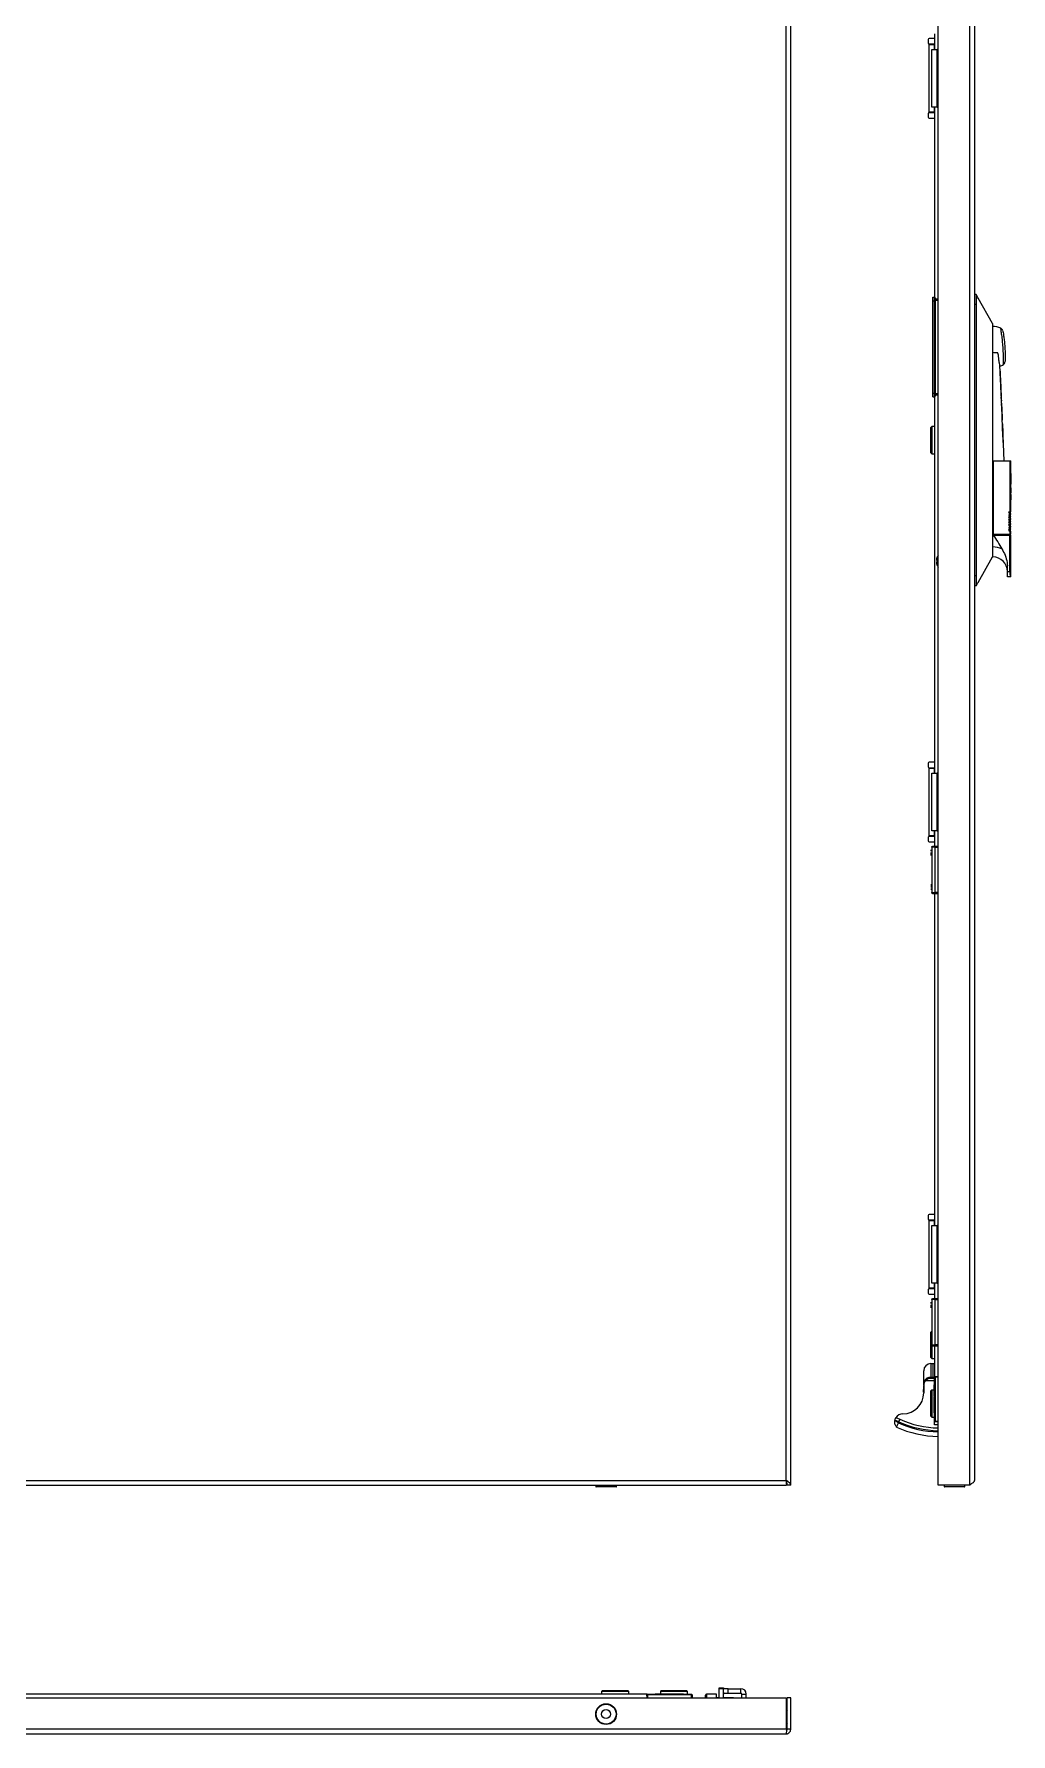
# Model space of a CAD drawing. Header units: millimetres. Extents: x -542 to 1728, y -422 to 1043.
# Drawn here: x -2 to 537, y -401 to 538 of the extents above; entities that cross this region are included whole.
import ezdxf

# ---------------------------------------------------------------- set-up
doc = ezdxf.new("R2010")
doc.units = ezdxf.units.MM

msp = doc.modelspace()

# ---------------------------------------------------------------- linework, layer by layer
at = {"color": 8, "linetype": 'Continuous', "lineweight": 18}
for p, q in [((413.19, -261.27), (413.19, 888.53)), ((514.67, -263.87), (514.67, 891.13)), ((495.22, 532.33), (495.22, 532.63)), ((495.22, 529.63), (495.22, 532.33)), ((496.77, 497.63), (496.77, 529.63)), ((495.22, 494.93), (495.22, 497.63)), ((495.22, 494.63), (495.22, 494.93)), ((494.37, 390.63), (495.27, 390.63)), ((495.27, 390.63), (495.27, 392.63)), ((495.27, 390.63), (495.67, 390.63)), ((495.27, 339.63), (495.27, 390.63)), ((497.27, 390.83), (495.67, 390.83)), ((518.27, 388.63), (517.27, 388.63)), ((494.37, 339.63), (495.27, 339.63)), ((495.27, 337.63), (495.27, 339.63)), ((495.27, 339.63), (495.67, 339.63)), ((495.67, 339.43), (497.27, 339.43)), ((532.46, 329.6), (532.45, 329.6)), ((532.5, 328.63), (532.49, 328.63)), ((527.48, 302.13), (527.48, 261.63)), ((536.83, 274.13), (537.48, 274.13)), ((527.48, 254.6), (527.27, 254.6)), ((527.48, 249.13), (527.48, 254.6)), ((518.27, 238.63), (517.27, 238.63)), ((535.48, 241.13), (536.83, 241.13)), ((495.22, 132.33), (495.22, 132.63)), ((495.22, 129.63), (495.22, 132.33)), ((496.77, 97.63), (496.77, 129.63)), ((495.22, 94.93), (495.22, 97.63)), ((495.22, 94.63), (495.22, 94.93)), ((495.67, 63.63), (495.67, 88.63)), ((495.67, 88.63), (497.27, 88.63)), ((497.27, 63.63), (495.67, 63.63)), ((495.22, -117.67), (495.22, -117.37)), ((495.22, -120.37), (495.22, -117.67)), ((496.77, -152.37), (496.77, -120.37)), ((495.22, -155.07), (495.22, -152.37)), ((495.22, -155.37), (495.22, -155.07)), ((495.67, -186.37), (495.67, -161.37)), ((495.67, -161.37), (497.27, -161.37)), ((497.27, -186.37), (495.67, -186.37)), ((493.3, -204.22), (493.3, -196.72)), ((494.26, -196.72), (494.26, -204.22)), ((489.27, -200.72), (489.27, -200.72)), ((495.27, -206.22), (490.15, -206.22)), ((493.27, -204.72), (493.27, -204.22)), ((493.27, -204.22), (493.3, -204.22)), ((493.3, -204.72), (493.3, -204.22)), ((493.3, -204.22), (494.26, -204.22)), ((494.26, -204.22), (495.27, -204.22)), ((495.27, -204.17), (495.57, -204.17)), ((495.57, -203.87), (495.57, -204.17)), ((497.27, -204.17), (495.57, -204.17)), ((495.57, -204.17), (495.57, -228.57)), ((495.07, -222.78), (495.27, -222.78)), ((473.94, -226.62), (476.14, -227.53)), ((495.27, -228.57), (495.57, -228.57)), ((495.57, -228.57), (497.27, -228.57)), ((495.57, -228.57), (495.57, -228.87)), ((-375.61, -261.27), (413.19, -261.27)), ((308.04, -264.62), (319.54, -264.62)), ((500.52, -264.62), (512.02, -264.62)), ((336.59, -379.76), (336.29, -379.76)), ((336.59, -379.76), (336.59, -379.46)), ((336.59, -379.76), (336.59, -381.46)), ((360.99, -379.76), (336.59, -379.76)), ((345.42, -379.26), (345.42, -379.46)), ((360.99, -379.46), (360.99, -379.76)), ((360.99, -381.46), (360.99, -379.76)), ((361.29, -379.76), (360.99, -379.76)), ((369.34, -379.41), (369.34, -381.46)), ((374.99, -381.41), (374.99, -381.46)), ((378.74, -376.41), (376.24, -376.41)), ((388.24, -378.91), (388.24, -376.41)), ((388.74, -379.41), (391.24, -379.41)), ((413.49, -398.86), (-375.91, -398.86))]:
    msp.add_line(p, q, dxfattribs=at)
at = {"color": 7, "linetype": 'Continuous', "lineweight": 25}
for p, q in [((415.79, -263.87), (415.79, 891.13)), ((497.27, -263.87), (497.27, 891.13)), ((517.27, 888.53), (517.27, 391.12)), ((495.27, 535.63), (492.22, 535.63)), ((495.27, 538.13), (495.27, 529.63)), ((491.72, 535.13), (491.72, 533.13)), ((492.22, 532.63), (495.27, 532.63)), ((492.22, 532.63), (492.22, 532.33)), ((492.22, 494.93), (492.22, 532.33)), ((492.22, 532.33), (495.22, 532.33)), ((493.77, 497.63), (493.77, 529.63)), ((493.77, 529.63), (496.77, 529.63)), ((494.72, 532.63), (494.72, 532.33)), ((495.22, 532.33), (495.27, 532.33)), ((497.27, 529.63), (496.77, 529.63)), ((491.72, 494.13), (491.72, 492.13)), ((495.22, 494.93), (492.22, 494.93)), ((492.22, 494.93), (492.22, 494.63)), ((495.27, 494.63), (492.22, 494.63)), ((492.22, 491.63), (495.27, 491.63)), ((496.77, 497.63), (493.77, 497.63)), ((494.72, 494.93), (494.72, 494.63)), ((495.27, 494.93), (495.22, 494.93)), ((495.27, 497.63), (495.27, 392.63)), ((496.77, 497.63), (497.27, 497.63)), ((494.37, 390.63), (494.37, 392.63)), ((494.37, 392.63), (495.27, 392.63)), ((494.37, 339.63), (494.37, 390.63)), ((495.67, 392.23), (495.67, 390.63)), ((495.67, 391.83), (497.27, 391.83)), ((495.67, 390.63), (495.67, 339.63)), ((518.27, 394.13), (517.27, 394.13)), ((517.27, 391.12), (517.27, 388.63)), ((517.27, 388.63), (517.27, 238.63)), ((518.27, 388.63), (518.27, 238.63)), ((527.27, 378.13), (519.35, 392.21)), ((527.27, 378.13), (527.27, 372.66)), ((527.27, 372.66), (527.27, 365.13)), ((527.27, 365.13), (527.27, 262.13)), ((534.21, 357.06), (534.22, 357.25)), ((531.79, 345.45), (531.39, 354.64)), ((531.51, 351.42), (531.46, 351.8)), ((531.52, 351.42), (531.47, 351.8)), ((531.47, 351.8), (531.59, 348.64)), ((531.52, 351.13), (531.51, 351.42)), ((531.52, 351.42), (531.51, 351.42)), ((531.53, 351.13), (531.52, 351.42)), ((531.53, 351.13), (531.52, 351.13)), ((494.37, 337.63), (494.37, 339.63)), ((495.67, 339.63), (495.67, 338.03)), ((497.27, 338.43), (495.67, 338.43)), ((531.88, 343.36), (531.78, 345.45)), ((531.79, 345.44), (531.78, 345.44)), ((532.06, 339.46), (531.83, 343.25)), ((532.04, 339.85), (531.9, 342.95)), ((531.9, 341.56), (532.14, 337.57)), ((532.03, 339.85), (532.06, 339.46)), ((532.1, 338.2), (532.05, 339.46)), ((532.06, 339.46), (532.05, 339.46)), ((494.37, 337.63), (495.27, 337.63)), ((495.27, 337.63), (495.27, 129.63)), ((532.08, 337.57), (532.07, 337.57)), ((532.14, 337.57), (532.08, 337.57)), ((532.23, 335.34), (532.13, 337.57)), ((532.17, 335.34), (532.17, 335.35)), ((532.17, 335.34), (532.17, 335.34)), ((532.29, 334.08), (532.24, 335.35)), ((532.28, 334.07), (532.28, 334.08)), ((532.39, 331.62), (532.3, 333.76)), ((532.4, 331.62), (532.39, 331.62)), ((532.6, 327.07), (532.4, 331.65)), ((532.45, 329.6), (532.49, 328.63)), ((532.46, 329.6), (532.5, 328.63)), ((493.77, 321.13), (493.27, 320.63)), ((493.27, 313.63), (493.27, 320.63)), ((495.27, 321.13), (493.77, 321.13)), ((493.77, 321.13), (493.77, 313.63)), ((532.57, 327.07), (532.56, 327.07)), ((532.69, 324.71), (532.59, 327.08)), ((532.64, 324.71), (532.64, 324.71)), ((532.81, 322.24), (532.7, 324.71)), ((532.76, 323), (532.77, 323)), ((532.77, 323), (532.78, 323)), ((532.8, 322.48), (532.79, 322.62)), ((532.82, 322.08), (532.8, 322.36)), ((532.84, 320.77), (532.82, 320.77)), ((532.85, 320.77), (532.83, 320.77)), ((532.89, 320.31), (532.84, 321.55)), ((532.87, 319.98), (532.84, 320.77)), ((532.88, 319.98), (532.85, 320.77)), ((532.86, 319.98), (532.85, 319.98)), ((532.86, 319.98), (532.88, 319.98)), ((532.87, 320.8), (532.92, 319.7)), ((532.91, 320), (532.89, 320.31)), ((532.95, 319.1), (532.91, 319.89)), ((493.27, 306.63), (493.27, 313.63)), ((493.77, 313.63), (493.77, 306.13)), ((533, 317.86), (532.95, 319.1)), ((533.04, 317.06), (533.02, 317.33)), ((533.05, 316.81), (533.04, 316.94)), ((533.18, 313.74), (533.06, 316.41)), ((533.06, 316.34), (533.06, 316.34)), ((533.07, 316.34), (533.07, 316.34)), ((533.18, 312.28), (533.12, 313.72)), ((533.14, 313.74), (533.13, 313.74)), ((533.26, 311.63), (533.17, 313.74)), ((533.69, 302.13), (533.27, 311.63)), ((493.27, 306.63), (493.77, 306.13)), ((493.77, 306.13), (495.27, 306.13)), ((527.27, 302.13), (527.48, 302.13)), ((527.48, 302.13), (527.72, 302.13)), ((527.72, 302.13), (527.72, 261.63)), ((527.72, 302.13), (536.83, 302.13)), ((536.83, 302.13), (536.83, 274.13)), ((536.83, 302.13), (537.48, 302.13)), ((537.48, 297.13), (537.48, 302.13)), ((537.23, 297.13), (537.48, 297.13)), ((537.23, 297.13), (537.23, 287.37)), ((537.35, 295.17), (537.35, 289.32)), ((537.36, 295.17), (537.35, 295.17)), ((537.36, 295.17), (537.36, 289.32)), ((537.36, 295.17), (537.48, 295.17)), ((537.48, 294.2), (537.41, 294.2)), ((537.41, 294.2), (537.41, 289.32)), ((537.46, 292.25), (537.46, 289.32)), ((537.47, 292.25), (537.46, 292.25)), ((537.47, 295.17), (537.47, 297.13)), ((537.47, 292.25), (537.47, 294.2)), ((537.47, 292.25), (537.47, 289.32)), ((537.47, 292.25), (537.48, 292.25)), ((537.48, 294.2), (537.48, 295.17)), ((537.48, 289.32), (537.48, 292.25)), ((537.41, 287.37), (537.23, 287.37)), ((537.37, 283.56), (537.23, 283.56)), ((537.23, 283.56), (537.23, 280.59)), ((537.29, 283.07), (537.29, 282.27)), ((537.3, 283.07), (537.29, 283.07)), ((537.3, 282.27), (537.29, 282.27)), ((537.3, 283.07), (537.3, 282.27)), ((537.3, 283.07), (537.36, 283.07)), ((537.36, 282.27), (537.3, 282.27)), ((537.36, 289.32), (537.35, 289.32)), ((537.41, 289.32), (537.36, 289.32)), ((537.4, 282.03), (537.39, 282.03)), ((537.41, 287.37), (537.41, 284.44)), ((537.48, 284.44), (537.41, 284.44)), ((537.43, 282.73), (537.42, 282.73)), ((537.47, 283.56), (537.44, 280.59)), ((537.47, 289.32), (537.46, 289.32)), ((537.46, 287.37), (537.46, 286.39)), ((537.47, 287.37), (537.46, 287.37)), ((537.47, 286.39), (537.46, 286.39)), ((537.46, 281.7), (537.47, 282.97)), ((537.47, 287.37), (537.47, 289.32)), ((537.48, 289.32), (537.47, 289.32)), ((537.47, 287.37), (537.47, 286.39)), ((537.47, 287.37), (537.48, 287.37)), ((537.47, 284.44), (537.47, 286.39)), ((537.48, 286.39), (537.47, 286.39)), ((537.48, 283.56), (537.47, 283.56)), ((537.48, 282.97), (537.47, 282.97)), ((537.47, 281.7), (537.48, 282.97)), ((537.47, 281.2), (537.47, 282.02)), ((537.48, 286.39), (537.48, 287.37)), ((537.48, 283.56), (537.48, 284.44)), ((537.48, 282.94), (537.48, 283.56)), ((537.48, 282.97), (537.48, 281.7)), ((536.29, 274.03), (536.72, 274.03)), ((536.29, 272.63), (536.72, 272.63)), ((537.38, 274.03), (536.72, 274.03)), ((537.38, 272.63), (536.72, 272.63)), ((537.48, 272.73), (536.83, 272.73)), ((537.48, 272.73), (536.98, 274.03)), ((537.48, 271.33), (536.98, 272.63)), ((537.23, 280.59), (537.3, 280.59)), ((537.29, 281.77), (537.29, 280.59)), ((537.3, 281.77), (537.29, 281.77)), ((537.3, 281.77), (537.3, 280.59)), ((537.3, 281.77), (537.35, 281.77)), ((537.38, 280.59), (537.4, 280.59)), ((537.39, 280.59), (537.43, 280.59)), ((537.43, 281.39), (537.42, 281.39)), ((537.42, 281.03), (537.42, 281.02)), ((537.43, 281.03), (537.42, 281.03)), ((537.43, 281.02), (537.42, 281.02)), ((537.42, 280.69), (537.42, 280.59)), ((537.43, 280.69), (537.42, 280.69)), ((537.43, 281.03), (537.43, 281.02)), ((537.43, 280.69), (537.43, 280.59)), ((537.44, 280.59), (537.47, 280.59)), ((537.47, 281.7), (537.46, 281.7)), ((537.46, 280.59), (537.46, 281.2)), ((537.47, 281.2), (537.46, 281.2)), ((537.47, 281.7), (537.48, 281.7)), ((537.47, 281.2), (537.48, 281.2)), ((537.47, 280.59), (537.47, 281.2)), ((537.48, 274.13), (537.48, 281.2)), ((536.29, 271.23), (536.72, 271.23)), ((536.29, 269.83), (536.72, 269.83)), ((536.29, 268.43), (536.72, 268.43)), ((536.29, 267.03), (536.72, 267.03)), ((536.29, 265.63), (536.72, 265.63)), ((536.29, 264.23), (536.72, 264.23)), ((537.38, 271.23), (536.72, 271.23)), ((537.38, 269.83), (536.72, 269.83)), ((537.38, 268.43), (536.72, 268.43)), ((537.38, 267.03), (536.72, 267.03)), ((537.38, 265.63), (536.72, 265.63)), ((537.38, 264.23), (536.72, 264.23)), ((537.48, 271.33), (536.83, 271.33)), ((537.48, 269.93), (536.83, 269.93)), ((537.48, 268.53), (536.83, 268.53)), ((537.48, 267.13), (536.83, 267.13)), ((537.48, 265.73), (536.83, 265.73)), ((537.48, 264.33), (536.83, 264.33)), ((537.48, 269.93), (536.98, 271.23)), ((537.48, 268.53), (536.98, 269.83)), ((537.48, 267.13), (536.98, 268.43)), ((537.48, 265.73), (536.98, 267.03)), ((537.48, 264.33), (536.98, 265.63)), ((537.48, 262.93), (536.98, 264.23)), ((527.27, 262.13), (527.27, 261.13)), ((527.27, 261.63), (527.48, 261.63)), ((527.48, 261.13), (527.27, 261.13)), ((527.27, 254.6), (527.27, 249.13)), ((527.48, 261.63), (527.72, 261.63)), ((527.48, 261.13), (527.72, 261.13)), ((527.72, 261.63), (536.83, 261.63)), ((527.72, 261.13), (536.83, 261.13)), ((535.48, 261.13), (535.46, 261.63)), ((537.48, 262.93), (536.83, 262.93)), ((536.83, 262.92), (536.83, 261.63)), ((536.83, 261.63), (537.48, 261.63)), ((536.83, 241.13), (536.83, 261.13)), ((536.83, 261.13), (537.48, 261.13)), ((537.48, 261.63), (537.48, 262.93)), ((537.48, 238.13), (537.48, 261.13)), ((496.25, 247.41), (496.56, 247.32)), ((496.56, 246.23), (496.25, 246.15)), ((496.56, 248.77), (496.56, 248.7)), ((496.56, 247.32), (496.56, 246.23)), ((496.56, 244.86), (496.56, 244.78)), ((519.35, 235.04), (527.27, 249.13)), ((527.27, 249.13), (527.48, 249.13)), ((517.27, 238.63), (517.27, 236.13)), ((517.27, 236.13), (517.27, -261.27)), ((535.48, 241.13), (535.48, 244.21)), ((537.2, 238.13), (535.48, 238.13)), ((537.48, 238.13), (537.2, 238.13)), ((518.27, 233.13), (517.27, 233.13)), ((491.72, 135.13), (491.72, 133.13)), ((495.27, 135.63), (492.22, 135.63)), ((492.22, 132.63), (495.27, 132.63)), ((492.22, 132.63), (492.22, 132.33)), ((492.22, 94.93), (492.22, 132.33)), ((492.22, 132.33), (495.22, 132.33)), ((494.72, 132.63), (494.72, 132.33)), ((495.22, 132.33), (495.27, 132.33)), ((493.77, 129.63), (496.77, 129.63)), ((493.77, 97.63), (493.77, 129.63)), ((497.27, 129.63), (496.77, 129.63)), ((491.72, 94.13), (491.72, 92.13)), ((495.22, 94.93), (492.22, 94.93)), ((492.22, 94.93), (492.22, 94.63)), ((495.27, 94.63), (492.22, 94.63)), ((496.77, 97.63), (493.77, 97.63)), ((494.72, 94.93), (494.72, 94.63)), ((495.27, 94.93), (495.22, 94.93)), ((495.27, 97.63), (495.27, 89.13)), ((496.77, 97.63), (497.27, 97.63)), ((492.22, 91.63), (495.27, 91.63)), ((493.67, 88.63), (493.67, 63.63)), ((497.27, 89.13), (495.67, 89.13)), ((495.27, 63.13), (495.27, -120.37)), ((495.67, 63.13), (497.27, 63.13)), ((491.72, -114.87), (491.72, -116.87)), ((495.27, -114.37), (492.22, -114.37)), ((492.22, -117.37), (495.27, -117.37)), ((492.22, -117.37), (492.22, -117.67)), ((492.22, -155.07), (492.22, -117.67)), ((492.22, -117.67), (495.22, -117.67)), ((493.77, -120.37), (496.77, -120.37)), ((493.77, -152.37), (493.77, -120.37)), ((494.72, -117.37), (494.72, -117.67)), ((495.22, -117.67), (495.27, -117.67)), ((497.27, -120.37), (496.77, -120.37)), ((491.72, -155.87), (491.72, -157.87)), ((495.22, -155.07), (492.22, -155.07)), ((492.22, -155.07), (492.22, -155.37)), ((495.27, -155.37), (492.22, -155.37)), ((492.22, -158.37), (495.27, -158.37)), ((496.77, -152.37), (493.77, -152.37)), ((494.72, -155.07), (494.72, -155.37)), ((495.27, -155.07), (495.22, -155.07)), ((495.27, -152.37), (495.27, -160.87)), ((496.77, -152.37), (497.27, -152.37)), ((493.67, -161.37), (493.67, -186.37)), ((497.27, -160.87), (495.67, -160.87)), ((493.77, -178.87), (493.27, -179.37)), ((493.27, -186.37), (493.27, -179.37)), ((493.27, -193.37), (493.27, -186.37)), ((493.77, -186.37), (493.77, -193.87)), ((495.27, -186.87), (495.27, -203.87)), ((495.67, -186.87), (497.16, -186.87)), ((493.27, -193.37), (493.77, -193.87)), ((493.27, -196.72), (493.3, -196.72)), ((493.27, -196.72), (493.27, -196.72)), ((493.3, -196.72), (494.26, -196.72)), ((493.77, -193.87), (495.27, -193.87)), ((494.26, -196.72), (495.27, -196.72)), ((489.27, -206.66), (489.27, -200.72)), ((489.27, -206.66), (489.27, -200.72)), ((489.27, -208.72), (489.27, -206.66)), ((493.27, -204.72), (495.27, -204.72)), ((495.27, -203.87), (495.57, -203.87)), ((495.27, -228.57), (495.27, -204.17)), ((495.57, -203.87), (496.22, -203.87)), ((496.22, -203.87), (497.27, -203.87)), ((489.16, -210.88), (489.17, -210.88)), ((489.17, -209.05), (489.27, -209.05)), ((489.17, -209.19), (489.27, -209.19)), ((489.17, -209.19), (489.17, -210.74)), ((489.17, -210.74), (489.27, -210.74)), ((489.17, -210.87), (489.27, -210.87)), ((489.17, -210.95), (489.27, -210.95)), ((489.17, -211.08), (489.27, -211.08)), ((489.17, -212.08), (489.17, -211.08)), ((489.17, -212.08), (489.27, -212.08)), ((489.17, -212.58), (489.17, -212.08)), ((489.17, -212.58), (489.27, -212.58)), ((489.27, -208.72), (489.27, -212.98)), ((493.77, -211.37), (493.27, -211.87)), ((493.27, -218.87), (493.27, -211.87)), ((495.07, -211.37), (493.77, -211.37)), ((493.77, -211.37), (493.77, -218.87)), ((495.05, -214.92), (495.27, -214.92)), ((495.07, -211.48), (495.07, -208.52)), ((495.07, -208.52), (495.27, -208.52)), ((495.07, -211.48), (495.27, -211.48)), ((495.07, -213.47), (495.07, -211.48)), ((495.07, -213.47), (495.27, -213.47)), ((495.07, -214.83), (495.07, -213.47)), ((495.07, -214.83), (495.27, -214.83)), ((495.07, -216.48), (495.07, -215.08)), ((493.27, -225.87), (493.27, -218.87)), ((493.77, -218.87), (493.77, -226.37)), ((495.07, -218.07), (495.05, -218.07)), ((495.07, -216.48), (495.27, -216.48)), ((495.07, -217.53), (495.07, -216.48)), ((495.07, -217.53), (495.27, -217.53)), ((495.07, -219.41), (495.07, -217.53)), ((495.07, -219.41), (495.27, -219.41)), ((495.07, -220.2), (495.07, -219.41)), ((495.07, -220.2), (495.27, -220.2)), ((495.07, -224.02), (495.27, -224.02)), ((475.54, -228.91), (473.38, -228.01)), ((493.27, -225.87), (493.77, -226.37)), ((493.77, -226.37), (495.27, -226.37)), ((495.27, -230.52), (495.27, -228.57)), ((497.27, -230.52), (495.27, -230.52)), ((497.27, -228.87), (495.57, -228.87)), ((413.49, -261.87), (413.49, -263.87)), ((-375.91, -263.87), (413.49, -263.87)), ((308.04, -263.87), (308.04, -264.62)), ((319.29, -264.87), (308.29, -264.87)), ((319.54, -264.62), (319.54, -263.87)), ((415.79, -263.87), (413.79, -263.87)), ((514.67, -263.87), (497.27, -263.87)), ((500.52, -263.87), (500.52, -264.62)), ((511.77, -264.87), (500.77, -264.87)), ((512.02, -264.62), (512.02, -263.87)), ((-375.91, -381.46), (413.49, -381.46)), ((336.29, -379.46), (-298.71, -379.46)), ((311.79, -377.46), (311.29, -377.96)), ((311.29, -377.96), (311.29, -379.46)), ((326.29, -377.96), (311.29, -377.96)), ((311.79, -377.46), (325.79, -377.46)), ((326.29, -377.96), (325.79, -377.46)), ((326.29, -379.46), (326.29, -377.96)), ((336.29, -379.46), (336.29, -379.76)), ((336.29, -380.41), (336.29, -379.76)), ((336.29, -380.41), (336.29, -381.46)), ((336.59, -379.46), (360.99, -379.46)), ((340.93, -379.26), (340.93, -379.46)), ((340.93, -379.26), (341.29, -379.26)), ((341.29, -379.26), (341.29, -379.46)), ((341.29, -379.26), (341.54, -379.26)), ((341.54, -379.26), (341.54, -379.46)), ((341.54, -379.26), (341.65, -379.26)), ((341.65, -379.26), (341.65, -379.46)), ((342.68, -379.26), (342.68, -379.46)), ((342.68, -379.26), (343.35, -379.26)), ((343.35, -379.26), (343.35, -379.46)), ((343.35, -379.26), (343.68, -379.26)), ((343.68, -379.26), (343.68, -379.46)), ((344.29, -377.46), (343.79, -377.96)), ((343.79, -377.96), (343.79, -379.26)), ((358.79, -377.96), (343.79, -377.96)), ((344.29, -377.46), (358.29, -377.46)), ((347, -379.46), (347, -379.23)), ((347.14, -379.26), (347.92, -379.26)), ((347.92, -379.26), (347.92, -379.46)), ((347.92, -379.26), (348.71, -379.26)), ((348.71, -379.26), (348.71, -379.46)), ((348.71, -379.26), (349.2, -379.26)), ((349.2, -379.26), (349.2, -379.46)), ((349.2, -379.26), (350.59, -379.26)), ((350.23, -379.23), (350.23, -379.26)), ((350.59, -379.26), (350.59, -379.46)), ((350.59, -379.26), (351.64, -379.26)), ((351.64, -379.26), (351.64, -379.46)), ((352.68, -379.26), (352.68, -379.46)), ((352.68, -379.26), (354.65, -379.26)), ((354.65, -379.26), (354.65, -379.46)), ((354.65, -379.26), (356.64, -379.26)), ((356.64, -379.26), (356.64, -379.46)), ((358.79, -377.96), (358.29, -377.46)), ((358.79, -379.46), (358.79, -377.96)), ((361.29, -379.76), (361.29, -381.46)), ((368.74, -381.46), (368.74, -380.01)), ((374.74, -379.41), (369.34, -379.41)), ((374.74, -381.46), (374.74, -379.41)), ((376.24, -381.41), (374.99, -381.41)), ((376.24, -375.91), (378.74, -375.91)), ((376.24, -376.41), (376.24, -375.91)), ((376.24, -381.46), (376.24, -376.41)), ((378.74, -375.91), (378.74, -376.41)), ((378.74, -381.46), (378.74, -376.41)), ((379.24, -376.41), (378.74, -376.45)), ((384.18, -381.41), (378.74, -381.41)), ((381.24, -376.41), (379.24, -376.41)), ((379.24, -378.91), (381.24, -378.91)), ((381.24, -376.41), (388.24, -376.41)), ((381.24, -378.91), (381.24, -376.41)), ((381.24, -378.91), (388.24, -378.91)), ((384.23, -381.46), (384.18, -381.41)), ((384.18, -381.46), (384.18, -381.41)), ((388.74, -381.46), (388.74, -379.41)), ((391.24, -381.46), (391.24, -379.41)), ((413.49, -398.86), (413.49, -381.46)), ((415.79, -381.46), (413.79, -381.46)), ((413.79, -398.86), (413.79, -381.46)), ((415.79, -398.86), (415.79, -381.46)), ((413.19, -401.46), (-375.61, -401.46)), ((415.79, -398.86), (413.79, -398.86))]:
    msp.add_line(p, q, dxfattribs=at)
at = {"color": 7, "linetype": 'Continuous', "lineweight": 25, "flags": 128}
for points in [[(531.83, 343.25), (531.87, 342.3), (531.9, 341.56)], [(532.08, 337.57), (532.13, 336.32), (532.17, 335.34)], [(532.45, 328.94), (532.56, 326.57), (532.64, 324.71)], [(532.49, 328.63), (532.53, 327.76), (532.56, 327.07)], [(532.5, 328.63), (532.54, 327.76), (532.57, 327.07)], [(532.84, 320.12), (533.03, 315.73), (533.18, 312.28)], [(533.13, 313.74), (532.97, 317.23), (532.85, 319.98)], [(533.14, 313.74), (532.98, 317.23), (532.86, 319.98)], [(537.39, 281.29), (537.39, 281.12), (537.39, 280.97)], [(537.42, 281.03), (537.42, 281.23), (537.42, 281.39)], [(537.43, 281.03), (537.43, 281.23), (537.43, 281.39)], [(413.79, -387.96), (413.65, -387.71), (413.49, -387.44)], [(413.49, -396.48), (413.65, -396.21), (413.79, -395.96)]]:
    msp.add_lwpolyline(points, dxfattribs=at)
at = {"color": 8, "linetype": 'Continuous', "lineweight": 18, "flags": 128}
for points in [[(413.49, -388.03), (413.78, -388.62), (413.79, -388.64)], [(413.79, -395.27), (413.78, -395.29), (413.49, -395.88)]]:
    msp.add_lwpolyline(points, dxfattribs=at)
at = {"color": 7, "linetype": 'Continuous', "lineweight": 25}
for radius in [5.75, 2.5]:
    msp.add_circle((313.79, -390.46), radius, dxfattribs=at)
at = {"color": 8, "linetype": 'Continuous', "lineweight": 18}
msp.add_circle((313.79, -390.46), 5.5, dxfattribs=at)
at = {"color": 7, "linetype": 'Continuous', "lineweight": 25}
for centre, radius, start, end in [((492.22, 535.13), 0.5, 90, 180), ((492.22, 533.13), 0.5, 180, 270), ((492.22, 494.13), 0.5, 90, 180), ((492.22, 492.13), 0.5, 180, 270), ((495.27, 392.23), 0.4, 0, 90), ((527.27, 365.13), 11.4, 66.37549, 90), ((527.27, 365.13), 11.4, 291.36213, 301.71629), ((495.27, 338.03), 0.4, 270, 0), ((537.38, 274.13), 0.1, 270, 0), ((537.38, 272.73), 0.1, 270, 0), ((537.38, 271.33), 0.1, 270, 0), ((537.38, 269.93), 0.1, 270, 0), ((537.38, 268.53), 0.1, 270, 0), ((537.38, 267.13), 0.1, 270, 0), ((537.38, 265.73), 0.1, 270, 0), ((537.38, 264.33), 0.1, 270, 0), ((501.66, 246.78), 5.45, 159.42245, 173.41237), ((501.66, 246.77), 5.45, 186.58763, 200.57755), ((501.52, 246.78), 5.35, 142.60007, 158.09132), ((501.52, 246.78), 5.35, 201.90868, 217.39993), ((527.48, 241.13), 8, 0, 90), ((492.22, 135.13), 0.5, 90, 180), ((492.22, 133.13), 0.5, 180, 270), ((492.22, 94.13), 0.5, 90, 180), ((492.22, 92.13), 0.5, 180, 270), ((492.22, -114.87), 0.5, 90, 180), ((492.22, -116.87), 0.5, 180, 270), ((492.22, -155.87), 0.5, 90, 180), ((492.22, -157.87), 0.5, 180, 270), ((493.27, -200.72), 4, 90, 180), ((493.27, -200.72), 4, 90, 180), ((493.27, -208.72), 4, 141.31781, 180), ((495.57, -204.17), 0.3, 90, 180), ((477.77, -212.98), 11.5, 270, 0), ((477.77, -228.98), 4.5, 90, 148.43185), ((498.27, -178.82), 58.2, 245.70354, 269.01549), ((498.27, -178.82), 55, 245.58594, 268.9582), ((495.57, -228.57), 0.3, 180, 270), ((308.29, -264.62), 0.25, 180, 270), ((319.29, -264.62), 0.25, 270, 0), ((500.77, -264.62), 0.25, 180, 270), ((511.77, -264.62), 0.25, 270, 0), ((336.59, -379.76), 0.3, 90, 180), ((360.99, -379.76), 0.3, 0, 90), ((369.34, -380.01), 0.6, 90, 180), ((374.99, -381.16), 0.25, 180, 270), ((379.24, -379.41), 0.5, 90, 180), ((388.24, -379.41), 3, 0, 90), ((388.24, -379.41), 0.5, 360, 90), ((406.29, -391.96), 7.5, 343.7398, 16.2602)]:
    msp.add_arc(centre, radius, start, end, dxfattribs=at)
at = {"color": 8, "linetype": 'Continuous', "lineweight": 18}
for centre, radius, start, end in [((527.63, 242.53), 12.07, 66.28954, 90.71323), ((493.27, -208.72), 4.5, 90, 152.71955), ((493.77, -204.23), 0.491, 271.15589, 1.11103), ((498.27, -178.82), 55.65, 245.60841, 268.97035), ((498.27, -178.82), 53.5, 245.55903, 268.92899)]:
    msp.add_arc(centre, radius, start, end, dxfattribs=at)
at = {"color": 7, "linetype": 'Continuous', "lineweight": 25}
for points, knots in [([(518.27, 394.13), (518.27, 394.06), (518.27, 393.94), (518.27, 392.99), (518.27, 391.6), (518.27, 390.05), (518.27, 389.03), (518.27, 388.63)], [0, 0, 0, 0, 0.214694, 0.429388, 0.644082, 0.858775, 1, 1, 1, 1]), ([(519.35, 392.21), (519.16, 392.51), (518.8, 393.09), (518.45, 393.79), (518.28, 394.13)], [0, 0, 0, 0, 0.5253232, 1, 1, 1, 1]), ([(532.9, 374.36), (532.88, 374.43), (532.82, 374.6), (532.64, 374.91), (532.33, 375.29), (532.02, 375.46), (531.85, 375.55)], [0, 0, 0, 0, 0.124152, 0.341643, 0.649974, 1, 1, 1, 1]), ([(532.98, 374.02), (532.97, 374.05), (532.96, 374.14), (533.05, 373.64), (533.25, 372.45), (533.59, 370.22), (533.9, 367.47), (534.14, 364.51), (534.25, 361.73), (534.27, 359.41), (534.24, 357.78), (534.21, 357.12), (534.21, 357.07), (534.21, 357.06)], [0, 0, 0, 0, 0.030403, 0.098769, 0.206023, 0.316924, 0.429796, 0.54227, 0.652144, 0.75822, 0.860909, 0.962167, 1, 1, 1, 1]), ([(531.37, 354.64), (531.37, 354.63), (531.38, 354.61), (531.13, 355.97), (530.81, 358.17), (530.52, 360.24), (530.45, 361.46), (530.21, 361.84), (530.14, 361.89), (530.08, 361.91), (529.95, 361.89), (529.51, 361.82), (528.58, 361.79), (527.77, 362), (527.29, 362.13)], [0, 0, 0, 0, 0.1420884, 0.3674634, 0.5915606, 0.7394261, 0.8133096, 0.8201913, 0.8256124, 0.8293026, 0.8330422, 0.8487573, 0.9118768, 1, 1, 1, 1]), ([(531.62, 348.7), (531.6, 349.14), (531.56, 350.02), (531.54, 350.76), (531.53, 351.13)], [0, 0, 0, 0, 0.500963, 1, 1, 1, 1]), ([(531.59, 348.64), (531.62, 348.05), (531.67, 346.87), (531.76, 345.17), (531.84, 343.85), (531.89, 343.2), (531.9, 342.97), (531.9, 342.95), (531.9, 342.94)], [0, 0, 0, 0, 0.250282, 0.499393, 0.748791, 0.874699, 0.937286, 1, 1, 1, 1]), ([(531.79, 345.44), (531.79, 345.46), (531.79, 345.49), (531.78, 345.75), (531.75, 346.11), (531.72, 346.7), (531.67, 347.57), (531.63, 348.32), (531.62, 348.7)], [0, 0, 0, 0, 0.124416, 0.248357, 0.373982, 0.500169, 0.7494, 1, 1, 1, 1]), ([(533.27, 355.45), (533.35, 355.5), (533.57, 355.63), (533.82, 355.92), (534.03, 356.26), (534.13, 356.54), (534.17, 356.7), (534.18, 356.77)], [0, 0, 0, 0, 0.1747015, 0.4583416, 0.6963812, 0.8885007, 1, 1, 1, 1]), ([(532.29, 334.05), (532.29, 334.09), (532.29, 334.17), (532.29, 333.84), (532.3, 333.25), (532.32, 332.73), (532.32, 332.47)], [0, 0, 0, 0, 0.248736, 0.498686, 0.748107, 1, 1, 1, 1]), ([(532.32, 332.47), (532.33, 332.2), (532.35, 331.65), (532.39, 330.45), (532.43, 329.54), (532.45, 328.94)], [0, 0, 0, 0, 0.249362, 0.499672, 1, 1, 1, 1]), ([(532.39, 331.62), (532.39, 331.62), (532.39, 331.6), (532.39, 331.42), (532.39, 331.18), (532.4, 330.82), (532.42, 330.3), (532.44, 329.88), (532.45, 329.6)], [0, 0, 0, 0, 0.249432, 0.37514, 0.499356, 0.623458, 0.749245, 1, 1, 1, 1]), ([(532.4, 331.62), (532.4, 331.62), (532.4, 331.6), (532.4, 331.42), (532.4, 331.18), (532.41, 330.82), (532.43, 330.3), (532.45, 329.88), (532.46, 329.6)], [0, 0, 0, 0, 0.249432, 0.37514, 0.499356, 0.623458, 0.749245, 1, 1, 1, 1]), ([(532.79, 322.62), (532.79, 322.56), (532.8, 322.44), (532.81, 322.02), (532.83, 321.39), (532.86, 320.56), (532.89, 319.99), (532.9, 319.7)], [0, 0, 0, 0, 0.1246, 0.248977, 0.500405, 0.749333, 1, 1, 1, 1]), ([(532.91, 319.7), (532.89, 320.22), (532.86, 321), (532.82, 321.96), (532.81, 322.31), (532.8, 322.48)], [0, 0, 0, 0, 0.4989654, 0.749922, 1, 1, 1, 1]), ([(532.92, 319.7), (532.9, 320.13), (532.87, 320.76), (532.84, 321.56), (532.82, 321.9), (532.82, 322.08)], [0, 0, 0, 0, 0.50146, 0.750257, 1, 1, 1, 1]), ([(532.83, 320.77), (532.83, 320.76), (532.83, 320.74), (532.83, 320.59), (532.83, 320.41), (532.83, 320.25), (532.84, 320.16), (532.84, 320.12)], [0, 0, 0, 0, 0.249445, 0.498999, 0.74851, 0.873859, 1, 1, 1, 1]), ([(532.9, 319.7), (532.91, 319.42), (532.94, 318.86), (532.98, 318.05), (533.01, 317.42), (533.04, 317.01), (533.04, 316.87), (533.05, 316.81)], [0, 0, 0, 0, 0.2487307, 0.4973773, 0.750528, 0.8752331, 1, 1, 1, 1]), ([(533.04, 316.94), (533.03, 317.12), (533.02, 317.46), (532.97, 318.42), (532.93, 319.19), (532.91, 319.7)], [0, 0, 0, 0, 0.249575, 0.500842, 1, 1, 1, 1]), ([(532.92, 319.7), (532.94, 319.32), (532.96, 318.85), (532.98, 318.43), (532.98, 318.34)], [0, 0, 0, 0, 0.802786, 1, 1, 1, 1]), ([(533.02, 317.33), (533.02, 317.51), (533, 317.85), (532.97, 318.65), (532.94, 319.28), (532.92, 319.7)], [0, 0, 0, 0, 0.2508953, 0.500775, 1, 1, 1, 1]), ([(533.05, 316.77), (533.05, 316.71), (533.06, 316.52), (533.06, 316.41), (533.07, 316.34)], [0, 0, 0, 0, 0.3349706, 1, 1, 1, 1]), ([(533.18, 312.28), (533.18, 312.23), (533.19, 312.15), (533.2, 311.98), (533.21, 311.8), (533.22, 311.65), (533.23, 311.64), (533.23, 311.63)], [0, 0, 0, 0, 0.125388, 0.250591, 0.500192, 0.749805, 1, 1, 1, 1]), ([(537.42, 282.73), (537.42, 282.81), (537.42, 282.96), (537.42, 283.17), (537.41, 283.33), (537.39, 283.54), (537.37, 283.55), (537.36, 283.56)], [0, 0, 0, 0, 0.125885, 0.250002, 0.375256, 0.501237, 1, 1, 1, 1]), ([(537.36, 283.07), (537.37, 283.06), (537.38, 283.06), (537.39, 282.95), (537.39, 282.86), (537.39, 282.77), (537.39, 282.7), (537.39, 282.67)], [0, 0, 0, 0, 0.464779, 0.639498, 0.766783, 0.894486, 1, 1, 1, 1]), ([(537.39, 282.67), (537.39, 282.63), (537.39, 282.55), (537.39, 282.45), (537.39, 282.36), (537.38, 282.28), (537.37, 282.27), (537.36, 282.27)], [0, 0, 0, 0, 0.144848, 0.259554, 0.374146, 0.548842, 1, 1, 1, 1]), ([(537.43, 282.73), (537.43, 282.82), (537.43, 282.98), (537.42, 283.19), (537.42, 283.36), (537.4, 283.54), (537.38, 283.56), (537.37, 283.56)], [0, 0, 0, 0, 0.149141, 0.264134, 0.378852, 0.560232, 1, 1, 1, 1]), ([(537.39, 282.03), (537.4, 282.06), (537.41, 282.1), (537.41, 282.22), (537.42, 282.36), (537.42, 282.51), (537.42, 282.64), (537.42, 282.73)], [0, 0, 0, 0, 0.249783, 0.499064, 0.624235, 0.749653, 1, 1, 1, 1]), ([(537.42, 281.39), (537.42, 281.46), (537.41, 281.58), (537.41, 281.72), (537.41, 281.82), (537.41, 281.9), (537.4, 281.98), (537.4, 282.01), (537.39, 282.03)], [0, 0, 0, 0, 0.250367, 0.375745, 0.500635, 0.625633, 0.750126, 1, 1, 1, 1]), ([(537.4, 282.03), (537.41, 282.06), (537.42, 282.12), (537.42, 282.29), (537.43, 282.48), (537.43, 282.63), (537.43, 282.71), (537.43, 282.73)], [0, 0, 0, 0, 0.331473, 0.546481, 0.762526, 0.960277, 1, 1, 1, 1]), ([(537.43, 281.39), (537.43, 281.49), (537.42, 281.65), (537.42, 281.84), (537.41, 281.97), (537.41, 282.01), (537.4, 282.03)], [0, 0, 0, 0, 0.336422, 0.52346, 0.710673, 1, 1, 1, 1]), ([(536.82, 272.73), (536.73, 272.94), (536.6, 273.27), (536.42, 273.7), (536.33, 273.92), (536.29, 274.03)], [0, 0, 0, 0, 0.499993, 0.749996, 1, 1, 1, 1]), ([(536.82, 271.33), (536.73, 271.54), (536.6, 271.87), (536.42, 272.3), (536.33, 272.52), (536.29, 272.63)], [0, 0, 0, 0, 0.499993, 0.749996, 1, 1, 1, 1]), ([(536.72, 274.03), (536.73, 274.03), (536.76, 274.03), (536.8, 274.05), (536.82, 274.08), (536.82, 274.11), (536.83, 274.12), (536.83, 274.13)], [0, 0, 0, 0, 0.295691, 0.568687, 0.759853, 0.951912, 1, 1, 1, 1]), ([(536.72, 272.63), (536.73, 272.63), (536.76, 272.63), (536.8, 272.65), (536.82, 272.68), (536.82, 272.71), (536.83, 272.72), (536.83, 272.73)], [0, 0, 0, 0, 0.295691, 0.568687, 0.759853, 0.951912, 1, 1, 1, 1]), ([(537.35, 281.77), (537.36, 281.77), (537.37, 281.77), (537.38, 281.71), (537.38, 281.64), (537.39, 281.54), (537.39, 281.42), (537.39, 281.33), (537.39, 281.29)], [0, 0, 0, 0, 0.362307, 0.499762, 0.603895, 0.707751, 0.888159, 1, 1, 1, 1]), ([(537.39, 280.97), (537.39, 280.94), (537.39, 280.87), (537.39, 280.75), (537.39, 280.65), (537.39, 280.6), (537.39, 280.59)], [0, 0, 0, 0, 0.2561394, 0.5126978, 0.9190221, 1, 1, 1, 1]), ([(537.42, 280.69), (537.42, 280.69), (537.42, 280.71), (537.42, 280.75), (537.42, 280.85), (537.42, 280.95), (537.42, 281.02)], [0, 0, 0, 0, 0.1253633, 0.2500316, 0.4996752, 1, 1, 1, 1]), ([(537.43, 280.69), (537.43, 280.7), (537.43, 280.72), (537.43, 280.8), (537.43, 280.9), (537.43, 280.98), (537.43, 281.02)], [0, 0, 0, 0, 0.20263, 0.420406, 0.728008, 1, 1, 1, 1]), ([(536.82, 269.93), (536.73, 270.14), (536.6, 270.47), (536.42, 270.9), (536.33, 271.12), (536.29, 271.23)], [0, 0, 0, 0, 0.499993, 0.749996, 1, 1, 1, 1]), ([(536.82, 268.53), (536.73, 268.74), (536.6, 269.07), (536.42, 269.5), (536.33, 269.72), (536.29, 269.83)], [0, 0, 0, 0, 0.499993, 0.749996, 1, 1, 1, 1]), ([(536.82, 267.13), (536.73, 267.34), (536.6, 267.67), (536.42, 268.1), (536.33, 268.32), (536.29, 268.43)], [0, 0, 0, 0, 0.4999933, 0.7499958, 1, 1, 1, 1]), ([(536.82, 265.73), (536.73, 265.94), (536.6, 266.27), (536.42, 266.7), (536.33, 266.92), (536.29, 267.03)], [0, 0, 0, 0, 0.499993, 0.749996, 1, 1, 1, 1]), ([(536.82, 264.33), (536.73, 264.54), (536.6, 264.87), (536.42, 265.3), (536.33, 265.52), (536.29, 265.63)], [0, 0, 0, 0, 0.499993, 0.749996, 1, 1, 1, 1]), ([(536.82, 262.93), (536.73, 263.14), (536.6, 263.47), (536.42, 263.9), (536.33, 264.12), (536.29, 264.23)], [0, 0, 0, 0, 0.499993, 0.749996, 1, 1, 1, 1]), ([(536.72, 271.23), (536.73, 271.23), (536.76, 271.23), (536.8, 271.25), (536.82, 271.28), (536.82, 271.31), (536.83, 271.32), (536.83, 271.33)], [0, 0, 0, 0, 0.2956914, 0.5686867, 0.7598531, 0.9519121, 1, 1, 1, 1]), ([(536.72, 269.83), (536.73, 269.83), (536.76, 269.83), (536.8, 269.85), (536.82, 269.88), (536.82, 269.91), (536.83, 269.92), (536.83, 269.93)], [0, 0, 0, 0, 0.2956914, 0.5686867, 0.7598531, 0.9519121, 1, 1, 1, 1]), ([(536.72, 268.43), (536.73, 268.43), (536.76, 268.43), (536.8, 268.45), (536.82, 268.48), (536.82, 268.51), (536.83, 268.52), (536.83, 268.53)], [0, 0, 0, 0, 0.295691, 0.568687, 0.759853, 0.951912, 1, 1, 1, 1]), ([(536.72, 267.03), (536.73, 267.03), (536.76, 267.03), (536.8, 267.05), (536.82, 267.08), (536.82, 267.11), (536.83, 267.12), (536.83, 267.13)], [0, 0, 0, 0, 0.295691, 0.568687, 0.759853, 0.951912, 1, 1, 1, 1]), ([(536.72, 265.63), (536.73, 265.63), (536.76, 265.63), (536.8, 265.65), (536.82, 265.68), (536.82, 265.71), (536.83, 265.72), (536.83, 265.73)], [0, 0, 0, 0, 0.295691, 0.568687, 0.759853, 0.951912, 1, 1, 1, 1]), ([(536.72, 264.23), (536.73, 264.23), (536.76, 264.23), (536.8, 264.25), (536.82, 264.28), (536.82, 264.31), (536.83, 264.32), (536.83, 264.33)], [0, 0, 0, 0, 0.295691, 0.568687, 0.759853, 0.951912, 1, 1, 1, 1]), ([(527.27, 261.13), (527.27, 259.99), (527.27, 257.66), (527.27, 255.64), (527.27, 254.6)], [0, 0, 0, 0, 0.484389, 1, 1, 1, 1]), ([(527.72, 261.13), (528.54, 259.88), (530.19, 257.39), (531.72, 254.85), (532.48, 253.58)], [0, 0, 0, 0, 0.499713, 1, 1, 1, 1]), ([(532.48, 253.58), (533.09, 252.41), (534.33, 250.04), (535.34, 246.83), (535.45, 244.84), (535.48, 244.21)], [0, 0, 0, 0, 0.401015, 0.812371, 1, 1, 1, 1]), ([(518.27, 238.63), (518.27, 238.01), (518.27, 236.77), (518.27, 235.12), (518.27, 233.88), (518.27, 233.22), (518.27, 233.15), (518.27, 233.13)], [0, 0, 0, 0, 0.21469, 0.42938, 0.644073, 0.858767, 1, 1, 1, 1]), ([(518.28, 233.12), (518.45, 233.46), (518.8, 234.16), (519.16, 234.73), (519.35, 235.04)], [0, 0, 0, 0, 0.47459, 1, 1, 1, 1]), ([(535.48, 238.13), (535.48, 238.16), (535.48, 238.24), (535.48, 238.85), (535.48, 239.72), (535.48, 240.53), (535.48, 241), (535.48, 241.13)], [0, 0, 0, 0, 0.244194, 0.488981, 0.716656, 0.923156, 1, 1, 1, 1]), ([(536.83, 241.13), (536.83, 240.83), (536.84, 240.24), (536.9, 239.44), (536.98, 238.77), (537.08, 238.28), (537.16, 238.13), (537.2, 238.13), (537.2, 238.13)], [0, 0, 0, 0, 0.169896, 0.33938, 0.519039, 0.726848, 0.970472, 1, 1, 1, 1]), ([(493.37, 86.63), (493.37, 86.68), (493.37, 86.77), (493.37, 86.86), (493.37, 86.94), (493.37, 87.07), (493.37, 87.11), (493.37, 87.13)], [0, 0, 0, 0, 0.124693, 0.187182, 0.249773, 0.500039, 1, 1, 1, 1]), ([(493.37, 86.42), (493.37, 86.42), (493.37, 86.42), (493.37, 86.43), (493.37, 86.45), (493.37, 86.47), (493.37, 86.51), (493.37, 86.55), (493.37, 86.59), (493.37, 86.62), (493.37, 86.63)], [0, 0, 0, 0, 0.128825, 0.180169, 0.243397, 0.36986, 0.499864, 0.749649, 0.843476, 1, 1, 1, 1]), ([(493.37, 84.91), (493.37, 84.99), (493.37, 85.15), (493.37, 85.36), (493.37, 85.54), (493.37, 85.71), (493.37, 85.81), (493.37, 85.83), (493.37, 85.83)], [0, 0, 0, 0, 0.125049, 0.249886, 0.370856, 0.49982, 0.749609, 1, 1, 1, 1]), ([(493.37, 84.07), (493.37, 84.07), (493.37, 84.08), (493.37, 84.17), (493.37, 84.27), (493.37, 84.4), (493.37, 84.61), (493.37, 84.79), (493.37, 84.91)], [0, 0, 0, 0, 0.25007, 0.379181, 0.500499, 0.62417, 0.750842, 1, 1, 1, 1]), ([(493.37, 68.18), (493.37, 68.18), (493.37, 68.17), (493.37, 68.08), (493.37, 67.98), (493.37, 67.85), (493.37, 67.64), (493.37, 67.46), (493.37, 67.34)], [0, 0, 0, 0, 0.25007, 0.379559, 0.500499, 0.624556, 0.750843, 1, 1, 1, 1]), ([(493.37, 67.34), (493.37, 67.3), (493.37, 67.22), (493.37, 67.07), (493.37, 66.89), (493.37, 66.71), (493.37, 66.54), (493.37, 66.44), (493.37, 66.43), (493.37, 66.42)], [0, 0, 0, 0, 0.0626366, 0.1252782, 0.2500723, 0.3748405, 0.4999941, 0.7496958, 1, 1, 1, 1]), ([(493.37, 65.83), (493.37, 65.83), (493.37, 65.83), (493.37, 65.82), (493.37, 65.8), (493.37, 65.78), (493.37, 65.72), (493.37, 65.67), (493.37, 65.62)], [0, 0, 0, 0, 0.13107, 0.182437, 0.243796, 0.371388, 0.500442, 1, 1, 1, 1]), ([(493.37, 65.62), (493.37, 65.6), (493.37, 65.54), (493.37, 65.46), (493.37, 65.39), (493.37, 65.31), (493.37, 65.18), (493.37, 65.15), (493.37, 65.13)], [0, 0, 0, 0, 0.0626863, 0.1251726, 0.1876279, 0.2501847, 0.5003136, 1, 1, 1, 1]), ([(493.37, -163.37), (493.37, -163.32), (493.37, -163.23), (493.37, -163.14), (493.37, -163.06), (493.37, -162.93), (493.37, -162.89), (493.37, -162.87)], [0, 0, 0, 0, 0.124693, 0.187182, 0.249773, 0.500039, 1, 1, 1, 1]), ([(493.37, -163.58), (493.37, -163.58), (493.37, -163.58), (493.37, -163.57), (493.37, -163.55), (493.37, -163.53), (493.37, -163.49), (493.37, -163.45), (493.37, -163.41), (493.37, -163.38), (493.37, -163.37)], [0, 0, 0, 0, 0.128825, 0.180169, 0.243397, 0.36986, 0.499864, 0.749649, 0.843476, 1, 1, 1, 1]), ([(493.37, -165.09), (493.37, -165.01), (493.37, -164.85), (493.37, -164.64), (493.37, -164.46), (493.37, -164.29), (493.37, -164.19), (493.37, -164.17), (493.37, -164.17)], [0, 0, 0, 0, 0.125049, 0.249886, 0.370856, 0.49982, 0.749609, 1, 1, 1, 1]), ([(493.37, -165.93), (493.37, -165.93), (493.37, -165.92), (493.37, -165.83), (493.37, -165.73), (493.37, -165.6), (493.37, -165.39), (493.37, -165.21), (493.37, -165.09)], [0, 0, 0, 0, 0.25007, 0.379181, 0.500499, 0.62417, 0.750842, 1, 1, 1, 1]), ([(493.37, -181.82), (493.37, -181.82), (493.37, -181.83), (493.37, -181.92), (493.37, -182.02), (493.37, -182.15), (493.37, -182.36), (493.37, -182.54), (493.37, -182.66)], [0, 0, 0, 0, 0.25007, 0.379559, 0.500499, 0.624556, 0.750843, 1, 1, 1, 1]), ([(493.37, -182.66), (493.37, -182.7), (493.37, -182.78), (493.37, -182.93), (493.37, -183.11), (493.37, -183.29), (493.37, -183.46), (493.37, -183.56), (493.37, -183.57), (493.37, -183.58)], [0, 0, 0, 0, 0.062637, 0.125278, 0.250072, 0.374841, 0.499994, 0.749696, 1, 1, 1, 1]), ([(493.37, -184.17), (493.37, -184.17), (493.37, -184.17), (493.37, -184.18), (493.37, -184.2), (493.37, -184.22), (493.37, -184.28), (493.37, -184.33), (493.37, -184.38)], [0, 0, 0, 0, 0.13107, 0.182437, 0.243796, 0.371388, 0.500442, 1, 1, 1, 1]), ([(493.37, -184.38), (493.37, -184.4), (493.37, -184.46), (493.37, -184.54), (493.37, -184.61), (493.37, -184.69), (493.37, -184.82), (493.37, -184.85), (493.37, -184.87)], [0, 0, 0, 0, 0.062686, 0.125173, 0.187628, 0.250185, 0.500314, 1, 1, 1, 1]), ([(489.27, -208.65), (489.27, -208.65), (489.27, -208.65), (489.27, -208.65), (489.27, -208.63), (489.27, -208.55), (489.27, -208.21), (489.27, -207.58), (489.27, -206.99), (489.27, -206.66)], [0, 0, 0, 0, 0.00167, 0.003889, 0.009531, 0.034361, 0.132751, 0.526214, 1, 1, 1, 1]), ([(490.15, -206.22), (490.32, -206.04), (490.75, -205.56), (491.69, -204.98), (492.58, -204.75), (493.16, -204.72), (493.27, -204.72), (493.27, -204.72)], [0, 0, 0, 0, 0.19414, 0.485275, 0.898779, 0.996769, 1, 1, 1, 1]), ([(489.17, -209.05), (489.17, -209.05), (489.17, -209.06), (489.17, -209.09), (489.17, -209.14), (489.17, -209.17), (489.17, -209.19)], [0, 0, 0, 0, 0.280836, 0.55925, 0.779182, 1, 1, 1, 1]), ([(489.17, -210.74), (489.17, -210.76), (489.17, -210.8), (489.17, -210.85), (489.17, -210.87), (489.17, -210.87), (489.17, -210.87)], [0, 0, 0, 0, 0.280953, 0.559391, 0.779073, 1, 1, 1, 1]), ([(489.17, -210.81), (489.17, -210.83), (489.17, -210.88), (489.17, -210.94), (489.17, -210.94), (489.17, -210.95)], [0, 0, 0, 0, 0.280801, 0.559621, 1, 1, 1, 1]), ([(495.07, -222.78), (495.07, -222.41), (495.07, -221.71), (495.07, -220.85), (495.07, -220.4), (495.07, -220.38)], [0, 0, 0, 0, 0.522437, 0.975649, 1, 1, 1, 1]), ([(495.07, -224.02), (495.07, -223.84), (495.07, -223.5), (495.07, -223.01), (495.07, -222.78)], [0, 0, 0, 0, 0.5368, 1, 1, 1, 1]), ([(474.32, -231.86), (474.29, -231.83), (474.21, -231.74), (473.75, -231.1), (473.23, -229.9), (473.3, -228.73), (473.33, -228.25)], [0, 0, 0, 0, 0.101651, 0.345128, 0.729048, 1, 1, 1, 1]), ([(473.38, -228.01), (473.37, -228.07), (473.35, -228.13), (473.33, -228.23), (473.33, -228.25)], [0, 0, 0, 0, 0.789403, 1, 1, 1, 1]), ([(475.29, -229.51), (475.29, -229.5), (475.29, -229.5), (475.29, -229.49), (475.27, -229.45), (475.16, -229.36), (474.66, -229.04), (474.02, -228.66), (473.48, -228.34), (473.33, -228.25)], [0, 0, 0, 0, 0.003748, 0.008698, 0.018275, 0.054741, 0.199177, 0.774578, 1, 1, 1, 1]), ([(473.38, -228.01), (473.38, -228), (473.39, -227.96), (473.45, -227.71), (473.57, -227.35), (473.74, -226.96), (473.88, -226.72), (473.94, -226.62)], [0, 0, 0, 0, 0.2129, 0.425707, 0.640613, 0.853382, 1, 1, 1, 1]), ([(474.32, -231.86), (474.33, -231.82), (474.37, -231.72), (474.61, -231.15), (474.94, -230.36), (475.2, -229.73), (475.29, -229.51)], [0, 0, 0, 0, 0.237351, 0.529954, 0.830331, 1, 1, 1, 1]), ([(475.54, -228.91), (475.55, -228.89), (475.56, -228.86), (475.66, -228.62), (475.81, -228.27), (475.98, -227.9), (476.09, -227.64), (476.13, -227.54), (476.14, -227.53)], [0, 0, 0, 0, 0.214635, 0.429269, 0.643917, 0.858595, 0.982146, 1, 1, 1, 1]), ([(413.19, -261.27), (413.21, -261.61), (413.24, -261.95), (413.29, -262.58), (413.31, -262.87), (413.36, -263.35), (413.39, -263.55), (413.44, -263.81), (413.46, -263.87), (413.49, -263.87)], [0, 0, 0, 0, 0.25, 0.25, 0.5, 0.5, 0.75, 0.75, 1, 1, 1, 1]), ([(413.19, -261.27), (413.24, -261.43), (413.29, -261.59), (413.39, -261.81), (413.44, -261.87), (413.49, -261.87)], [0, 0, 0, 0, 0.5, 0.5, 1, 1, 1, 1]), ([(413.79, -263.87), (413.79, -263.44), (413.72, -263.01), (413.5, -262.14), (413.34, -261.71), (413.19, -261.27)], [0, 0, 0, 0, 0.5, 0.5, 1, 1, 1, 1]), ([(415.79, -263.87), (415.79, -263.66), (415.72, -263.44), (415.46, -263.01), (415.27, -262.79), (414.79, -262.36), (414.5, -262.14), (413.87, -261.71), (413.53, -261.49), (413.19, -261.27)], [0, 0, 0, 0, 0.25, 0.25, 0.5, 0.5, 0.75, 0.75, 1, 1, 1, 1]), ([(517.27, -261.27), (517.27, -261.49), (517.2, -261.71), (516.94, -262.14), (516.75, -262.36), (516.27, -262.79), (515.98, -263.01), (515.35, -263.44), (515.01, -263.66), (514.67, -263.87)], [0, 0, 0, 0, 0.25, 0.25, 0.5, 0.5, 0.75, 0.75, 1, 1, 1, 1]), ([(341.65, -379.26), (341.79, -379.26), (342.05, -379.26), (342.48, -379.26), (342.68, -379.26)], [0, 0, 0, 0, 0.547643, 1, 1, 1, 1]), ([(343.68, -379.26), (344.02, -379.26), (344.65, -379.26), (345.18, -379.26), (345.42, -379.26)], [0, 0, 0, 0, 0.5368, 1, 1, 1, 1]), ([(345.42, -379.26), (345.74, -379.26), (346.35, -379.26), (346.92, -379.26), (346.95, -379.26), (346.96, -379.26)], [0, 0, 0, 0, 0.415678, 0.776277, 1, 1, 1, 1]), ([(351.81, -379.26), (351.85, -379.26), (352.14, -379.26), (352.43, -379.26), (352.68, -379.26)], [0, 0, 0, 0, 0.139498, 1, 1, 1, 1]), ([(413.19, -399.46), (413.34, -399.46), (413.5, -399.39), (413.72, -399.17), (413.79, -399.02), (413.79, -398.86)], [0, 0, 0, 0, 0.5, 0.5, 1, 1, 1, 1]), ([(413.19, -401.46), (413.36, -401.46), (413.53, -401.44), (413.86, -401.38), (414.03, -401.33), (414.34, -401.19), (414.49, -401.11), (414.77, -400.93), (414.91, -400.82), (415.15, -400.57), (415.26, -400.44), (415.44, -400.16), (415.53, -400.01), (415.72, -399.54), (415.79, -399.2), (415.79, -398.86)], [0, 0, 0, 0, 0.125, 0.125, 0.25, 0.25, 0.375, 0.375, 0.5, 0.5, 0.625, 0.625, 0.75, 0.75, 1, 1, 1, 1]), ([(413.49, -398.86), (413.46, -399.2), (413.44, -399.54), (413.39, -400.17), (413.36, -400.46), (413.31, -400.94), (413.29, -401.13), (413.24, -401.39), (413.21, -401.46), (413.19, -401.46)], [0, 0, 0, 0, 0.25, 0.25, 0.5, 0.5, 0.75, 0.75, 1, 1, 1, 1])]:
    msp.add_open_spline(points, degree=3, knots=knots, dxfattribs=at)
at = {"color": 8, "linetype": 'Continuous', "lineweight": 18}
for points, knots in [([(533.27, 355.43), (533.27, 355.44), (533.27, 355.5), (533.29, 356.28), (533.33, 358.2), (533.31, 360.94), (533.17, 364.24), (532.9, 367.74), (532.52, 371), (532.13, 373.63), (531.89, 375.03), (531.78, 375.62), (531.8, 375.51), (531.8, 375.48)], [0, 0, 0, 0, 0.038287, 0.14055, 0.24357, 0.349125, 0.457771, 0.568766, 0.680522, 0.791151, 0.899049, 0.96816, 1, 1, 1, 1]), ([(527.48, 254.6), (527.48, 254.6), (527.48, 254.68), (527.48, 255.27), (527.48, 256.43), (527.48, 258.13), (527.48, 259.71), (527.48, 260.72), (527.48, 261.13)], [0, 0, 0, 0, 0.000009, 0.046134, 0.306129, 0.566528, 0.826701, 1, 1, 1, 1])]:
    msp.add_open_spline(points, degree=3, knots=knots, dxfattribs=at)
at = {"color": 7, "linetype": 'Continuous', "lineweight": 25}
for points in [[(493.67, 88.63), (493.68, 88.69), (493.69, 88.82), (493.81, 88.99), (493.98, 89.1), (494.11, 89.12), (494.17, 89.13)], [(495.67, 89.13), (495.48, 89.13), (495.08, 89.13), (494.59, 89.13), (494.24, 89.13), (494.19, 89.13), (494.17, 89.13)], [(494.17, 63.13), (494.11, 63.13), (493.98, 63.15), (493.81, 63.26), (493.69, 63.43), (493.68, 63.56), (493.67, 63.63)], [(494.17, 63.13), (494.19, 63.13), (494.24, 63.13), (494.59, 63.13), (495.08, 63.13), (495.48, 63.13), (495.67, 63.13)], [(493.67, -161.37), (493.68, -161.31), (493.69, -161.18), (493.81, -161.01), (493.98, -160.9), (494.11, -160.88), (494.17, -160.87)], [(495.67, -160.87), (495.48, -160.87), (495.08, -160.87), (494.59, -160.87), (494.24, -160.87), (494.19, -160.87), (494.17, -160.87)], [(494.17, -186.87), (494.11, -186.87), (493.98, -186.85), (493.81, -186.74), (493.69, -186.57), (493.68, -186.44), (493.67, -186.37)], [(494.17, -186.87), (494.19, -186.87), (494.24, -186.87), (494.59, -186.87), (495.08, -186.87), (495.48, -186.87), (495.67, -186.87)]]:
    msp.add_open_spline(points, degree=3, dxfattribs=at)
at = {"color": 8, "linetype": 'Continuous', "lineweight": 18}
for points in [[(495.67, 88.63), (495.41, 88.63), (494.89, 88.63), (494.23, 88.63), (493.76, 88.63), (493.7, 88.63), (493.67, 88.63)], [(495.67, 89.13), (495.67, 89.12), (495.67, 89.1), (495.67, 88.99), (495.67, 88.82), (495.67, 88.69), (495.67, 88.63)], [(493.67, 63.63), (493.7, 63.63), (493.76, 63.63), (494.23, 63.63), (494.89, 63.63), (495.41, 63.63), (495.67, 63.63)], [(495.67, 63.63), (495.67, 63.56), (495.67, 63.43), (495.67, 63.26), (495.67, 63.15), (495.67, 63.13), (495.67, 63.13)], [(495.67, -161.37), (495.41, -161.37), (494.89, -161.37), (494.23, -161.37), (493.76, -161.37), (493.7, -161.37), (493.67, -161.37)], [(495.67, -160.87), (495.67, -160.88), (495.67, -160.9), (495.67, -161.01), (495.67, -161.18), (495.67, -161.31), (495.67, -161.37)], [(493.67, -186.37), (493.7, -186.37), (493.76, -186.37), (494.23, -186.37), (494.89, -186.37), (495.41, -186.37), (495.67, -186.37)], [(495.67, -186.37), (495.67, -186.44), (495.67, -186.57), (495.67, -186.74), (495.67, -186.85), (495.67, -186.87), (495.67, -186.87)]]:
    msp.add_open_spline(points, degree=3, dxfattribs=at)

doc.saveas('drawing.dxf')
